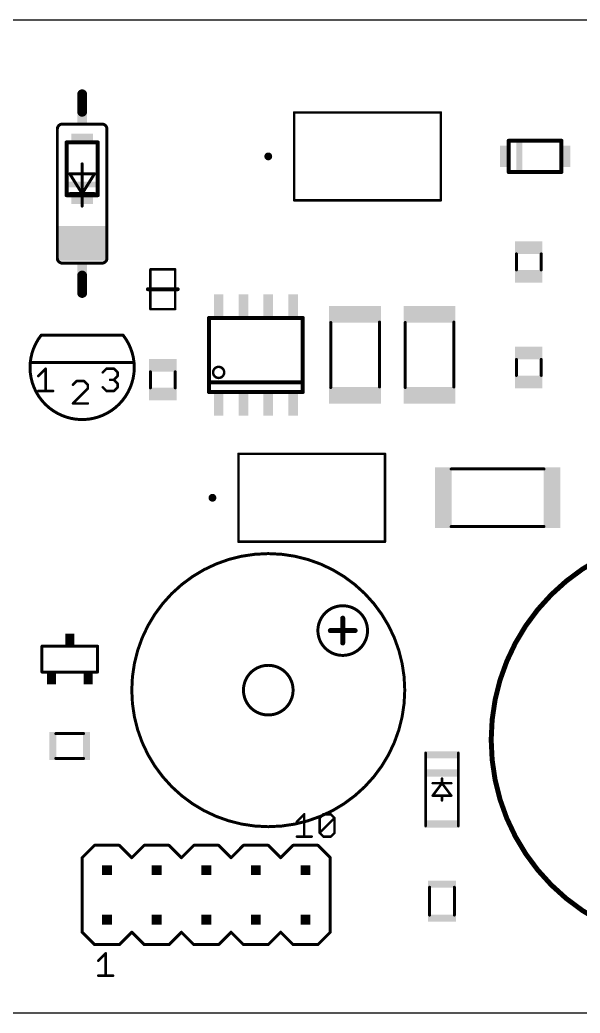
# Model space of a CAD drawing. Extents: x 0 to 105, y 6 to 57.
# Drawn here: x 54 to 82.6, y 6.3 to 57.1 of the extents above; entities that cross this region are included whole.
import ezdxf

# ---------------------------------------------------------------- set-up
doc = ezdxf.new("R2010")
doc.units = 0
doc.header["$MEASUREMENT"] = 0
doc.layers.get('0').update_dxf_attribs({"linetype": 'CONTINUOUS'})
for name, color, linetype in [('20', 53, 'CONTINUOUS'), ('21', 253, 'CONTINUOUS'), ('51', 253, 'CONTINUOUS')]:
    doc.layers.add(name, color=color, linetype=linetype)

# ---------------------------------------------------------------- blocks, each defined once
blk = doc.blocks.new('RECT')
blk.add_solid([(-0.5, -0.5), (0.5, -0.5), (-0.5, 0.5), (0.5, 0.5)])

msp = doc.modelspace()

# ---------------------------------------------------------------- linework, layer by layer
at = {"layer": '20'}
for p, q in [((0, 57.15), (104.775, 57.15)), ((104.755, 6.3375), (0, 6.3375))]:
    msp.add_line(p, q, dxfattribs=at)
at = {"layer": '21'}
for points, const_width in [([(68.005, 52.4468, 1), (68.005, 52.3832)], 0.0635), ([(75.505, 52.3832, 1), (75.505, 52.4468)], 0.0635), ([(56.134, 51.816, 0.4142), (55.88, 51.562)], 0.1524), ([(56.134, 51.8541, 1), (56.134, 51.7779)], 0.0762), ([(56.134, 51.7779, 1), (56.134, 51.8541)], 0.0762), ([(58.42, 51.562, 0.4142), (58.166, 51.816)], 0.1524), ([(58.166, 51.8541, 1), (58.166, 51.7779)], 0.0762), ([(58.166, 51.7779, 1), (58.166, 51.8541)], 0.0762), ([(55.9181, 51.562, 1), (55.8419, 51.562)], 0.0762), ([(55.8419, 51.562, 1), (55.9181, 51.562)], 0.0762), ([(58.4581, 51.562, 1), (58.3819, 51.562)], 0.0762), ([(58.3819, 51.562, 1), (58.4581, 51.562)], 0.0762), ([(79.4775, 51.0158, 1), (79.4775, 50.9142)], 0.1016), ([(81.1775, 50.9142, 1), (81.1775, 51.0158)], 0.1016), ([(56.4008, 50.38, 1), (56.2992, 50.38)], 0.1016), ([(58.0008, 50.38, 1), (57.8992, 50.38)], 0.1016), ([(66.675, 50.065, 1), (66.675, 50.265, 1), (66.675, 50.065)], 0.2), ([(57.1881, 49.784, 1), (57.1119, 49.784)], 0.0762), ([(56.515, 49.3141, 1), (56.515, 49.2379)], 0.0762), ([(56.5473, 49.2962, 1), (56.4827, 49.2558)], 0.0762), ([(57.8173, 49.2558, 1), (57.7527, 49.2962)], 0.0762), ([(57.785, 49.2379, 1), (57.785, 49.3141)], 0.0762), ([(79.4775, 49.4158, 1), (79.4775, 49.3142)], 0.1016), ([(81.1775, 49.3142, 1), (81.1775, 49.4158)], 0.1016), ([(56.2992, 48.68, 1), (56.4008, 48.68)], 0.1016), ([(56.515, 48.2981, 1), (56.515, 48.2219)], 0.0762), ([(57.1881, 48.26, 1), (57.1119, 48.26)], 0.0762), ([(57.15, 48.2981, 1), (57.15, 48.2219)], 0.0762), ([(57.1177, 48.2802, 1), (57.1823, 48.2398)], 0.0762), ([(57.1119, 48.26, 1), (57.1881, 48.26)], 0.0762), ([(57.1177, 48.2398, 1), (57.1823, 48.2802)], 0.0762), ([(57.15, 48.2219, 1), (57.15, 48.2981)], 0.0762), ([(57.785, 48.2219, 1), (57.785, 48.2981)], 0.0762), ([(57.8992, 48.68, 1), (58.0008, 48.68)], 0.1016), ([(68.005, 47.9468, 1), (68.005, 47.8832)], 0.0635), ([(75.505, 47.8832, 1), (75.505, 47.9468)], 0.0635), ([(57.1119, 47.625, 1), (57.1881, 47.625)], 0.0762), ([(55.88, 44.958, 0.4142), (56.134, 44.704)], 0.1524), ([(55.9181, 44.958, 1), (55.8419, 44.958)], 0.0762), ([(55.8419, 44.958, 1), (55.9181, 44.958)], 0.0762), ([(56.134, 44.7421, 1), (56.134, 44.6659)], 0.0762), ([(56.134, 44.6659, 1), (56.134, 44.7421)], 0.0762), ([(58.166, 44.704, 0.4142), (58.42, 44.958)], 0.1524), ([(58.166, 44.7421, 1), (58.166, 44.6659)], 0.0762), ([(58.166, 44.6659, 1), (58.166, 44.7421)], 0.0762), ([(58.4581, 44.958, 1), (58.3819, 44.958)], 0.0762), ([(58.3819, 44.958, 1), (58.4581, 44.958)], 0.0762), ([(60.5155, 43.4213, 1), (60.5155, 43.3197)], 0.1016), ([(62.0395, 43.3197, 1), (62.0395, 43.4213)], 0.1016), ([(55.055, 41.021, 0.5267), (56.3632, 36.8216)], 0.1524), ([(55.055, 41.0591, 1), (55.055, 40.9829)], 0.0762), ([(55.0849, 40.9974, 1), (55.0251, 41.0446)], 0.0762), ([(57.9363, 36.8215, 0.5267), (59.2446, 41.021)], 0.1524), ([(59.2745, 41.0446, 1), (59.2147, 40.9974)], 0.0762), ([(59.245, 40.9829, 1), (59.245, 41.0591)], 0.0762), ([(69.9131, 41.032, 1), (69.8369, 41.032)], 0.0762), ([(72.4031, 41.021, 1), (72.3269, 41.021)], 0.0762), ([(73.7231, 41.032, 1), (73.6469, 41.032)], 0.0762), ([(76.2131, 41.021, 1), (76.1369, 41.021)], 0.0762), ([(54.495, 39.6621, 1), (54.495, 39.5859)], 0.0762), ([(54.896, 39.5859, 1), (54.896, 39.6621)], 0.0762), ([(56.864, 39.6621, 1), (56.864, 39.5859)], 0.0762), ([(57.436, 39.5859, 1), (57.436, 39.6621)], 0.0762), ([(59.404, 39.6621, 1), (59.404, 39.5859)], 0.0762), ([(59.805, 39.5859, 1), (59.805, 39.6621)], 0.0762), ([(64.135, 38.832, 1), (64.135, 39.4, 1), (64.135, 38.832)], 0.127), ([(69.8369, 38.978, 1), (69.9131, 38.978)], 0.0762), ([(72.3269, 39.003, 1), (72.4031, 39.003)], 0.0762), ([(73.6469, 38.978, 1), (73.7231, 38.978)], 0.0762), ([(76.1369, 39.003, 1), (76.2131, 39.003)], 0.0762), ([(56.352, 36.7852, 1), (56.3744, 36.858)], 0.0762), ([(57.9251, 36.8579, 1), (57.9475, 36.7851)], 0.0762), ([(65.1475, 34.9843, 1), (65.1475, 34.9207)], 0.0635), ([(72.6475, 34.9207, 1), (72.6475, 34.9843)], 0.0635), ([(63.8175, 32.6025, 1), (63.8175, 32.8025, 1), (63.8175, 32.6025)], 0.2), ([(65.1475, 30.4842, 1), (65.1475, 30.4208)], 0.0635), ([(72.6475, 30.4208, 1), (72.6475, 30.4842)], 0.0635), ([(88.5825, 9.82, 1), (88.5825, 30.82, 1), (88.5825, 9.82)], 0.254), ([(66.675, 15.875, 1), (66.675, 29.845, 1), (66.675, 15.875)], 0.1524), ([(70.485, 24.638, 1), (70.485, 27.178, 1), (70.485, 24.638)], 0.1524), ([(70.5485, 26.543, 1), (70.4215, 26.543)], 0.127), ([(69.85, 25.9715, 1), (69.85, 25.8445)], 0.127), ([(71.12, 25.8445, 1), (71.12, 25.9715)], 0.127), ([(70.4215, 25.273, 1), (70.5485, 25.273)], 0.127), ([(66.675, 21.59, 1), (66.675, 24.13, 1), (66.675, 21.59)], 0.1524), ([(75.5968, 18.3413, 1), (75.5332, 18.3413)], 0.0635), ([(75.0887, 18.1292, 1), (75.0887, 18.0658)], 0.0635), ([(75.5332, 18.0975, 1), (75.5968, 18.0975)], 0.0635), ([(75.5904, 18.1166, 1), (75.5396, 18.0784)], 0.0635), ([(75.565, 18.1292, 1), (75.565, 18.0658)], 0.0635), ([(75.5904, 18.0784, 1), (75.5396, 18.1166)], 0.0635), ([(75.565, 18.0658, 1), (75.565, 18.1292)], 0.0635), ([(76.0413, 18.0658, 1), (76.0413, 18.1292)], 0.0635), ([(75.0887, 17.4943, 1), (75.0887, 17.4308)], 0.0635), ([(75.0633, 17.4816, 1), (75.1141, 17.4434)], 0.0635), ([(75.5968, 17.4625, 1), (75.5332, 17.4625)], 0.0635), ([(75.565, 17.4943, 1), (75.565, 17.4308)], 0.0635), ([(75.565, 17.4308, 1), (75.565, 17.4943)], 0.0635), ([(76.0159, 17.4434, 1), (76.0667, 17.4816)], 0.0635), ([(76.0413, 17.4308, 1), (76.0413, 17.4943)], 0.0635), ([(75.5332, 17.2187, 1), (75.5968, 17.2187)], 0.0635), ([(68.5486, 16.511, 1), (68.4851, 16.511)], 0.0635), ([(68.5393, 16.4885, 1), (68.4944, 16.5334)], 0.0635), ([(69.3366, 16.3203, 1), (69.2731, 16.3203)], 0.0635), ([(69.2824, 16.3428, 1), (69.3273, 16.2979)], 0.0635), ([(69.4956, 16.5427, 1), (69.4956, 16.4792)], 0.0635), ([(69.518, 16.4885, 1), (69.4731, 16.5334)], 0.0635), ([(69.8993, 16.5334, 1), (69.8544, 16.4885)], 0.0635), ([(69.8769, 16.4792, 1), (69.8769, 16.5427)], 0.0635), ([(70.0993, 16.3203, 1), (70.0358, 16.3203)], 0.0635), ([(70.09, 16.2979, 1), (70.0451, 16.3428)], 0.0635), ([(70.0451, 16.2979, 1), (70.09, 16.3428)], 0.0635), ([(68.113, 16.1521, 1), (68.158, 16.1072)], 0.0635), ([(68.1355, 15.3988, 1), (68.1355, 15.3353)], 0.0635), ([(68.4851, 15.367, 1), (68.5486, 15.367)], 0.0635), ([(68.8982, 15.3353, 1), (68.8982, 15.3988)], 0.0635), ([(69.3273, 15.5801, 1), (69.2824, 15.5352)], 0.0635), ([(69.2824, 15.5801, 1), (69.3273, 15.5352)], 0.0635), ([(69.2731, 15.5577, 1), (69.3366, 15.5577)], 0.0635), ([(69.4956, 15.3988, 1), (69.4956, 15.3353)], 0.0635), ([(69.4731, 15.3445, 1), (69.518, 15.3895)], 0.0635), ([(69.8544, 15.3895, 1), (69.8993, 15.3445)], 0.0635), ([(69.8769, 15.3353, 1), (69.8769, 15.3988)], 0.0635), ([(70.0358, 15.5577, 1), (70.0993, 15.5577)], 0.0635), ([(70.09, 15.5352, 1), (70.0451, 15.5801)], 0.0635), ([(57.785, 14.9606, 1), (57.785, 14.8844)], 0.0762), ([(57.8119, 14.8956, 1), (57.7581, 14.9494)], 0.0762), ([(59.0819, 14.9494, 1), (59.0281, 14.8956)], 0.0762), ([(59.055, 14.8844, 1), (59.055, 14.9606)], 0.0762), ([(60.325, 14.9606, 1), (60.325, 14.8844)], 0.0762), ([(60.3519, 14.8956, 1), (60.2981, 14.9494)], 0.0762), ([(61.6219, 14.9494, 1), (61.5681, 14.8956)], 0.0762), ([(61.595, 14.8844, 1), (61.595, 14.9606)], 0.0762), ([(62.865, 14.9606, 1), (62.865, 14.8844)], 0.0762), ([(62.8919, 14.8956, 1), (62.8381, 14.9494)], 0.0762), ([(64.1619, 14.9494, 1), (64.1081, 14.8956)], 0.0762), ([(64.135, 14.8844, 1), (64.135, 14.9606)], 0.0762), ([(65.405, 14.9606, 1), (65.405, 14.8844)], 0.0762), ([(65.4319, 14.8956, 1), (65.3781, 14.9494)], 0.0762), ([(66.7019, 14.9494, 1), (66.6481, 14.8956)], 0.0762), ([(66.675, 14.8844, 1), (66.675, 14.9606)], 0.0762), ([(67.945, 14.9606, 1), (67.945, 14.8844)], 0.0762), ([(67.9719, 14.8956, 1), (67.9181, 14.9494)], 0.0762), ([(69.2419, 14.9494, 1), (69.1881, 14.8956)], 0.0762), ([(69.215, 14.8844, 1), (69.215, 14.9606)], 0.0762), ([(57.1881, 14.2875, 1), (57.1119, 14.2875)], 0.0762), ([(57.1231, 14.3144, 1), (57.1769, 14.2606)], 0.0762), ([(59.6631, 14.3144, 1), (59.7169, 14.2606)], 0.0762), ([(59.6631, 14.2606, 1), (59.7169, 14.3144)], 0.0762), ([(62.2031, 14.3144, 1), (62.2569, 14.2606)], 0.0762), ([(62.2031, 14.2606, 1), (62.2569, 14.3144)], 0.0762), ([(64.7431, 14.3144, 1), (64.7969, 14.2606)], 0.0762), ([(64.7431, 14.2606, 1), (64.7969, 14.3144)], 0.0762), ([(67.2831, 14.3144, 1), (67.3369, 14.2606)], 0.0762), ([(67.2831, 14.2606, 1), (67.3369, 14.3144)], 0.0762), ([(69.8881, 14.2875, 1), (69.8119, 14.2875)], 0.0762), ([(69.8231, 14.2606, 1), (69.8769, 14.3144)], 0.0762), ([(57.1119, 10.4775, 1), (57.1881, 10.4775)], 0.0762), ([(57.1769, 10.5044, 1), (57.1231, 10.4506)], 0.0762), ([(59.7169, 10.5044, 1), (59.6631, 10.4506)], 0.0762), ([(59.7169, 10.4506, 1), (59.6631, 10.5044)], 0.0762), ([(62.2569, 10.5044, 1), (62.2031, 10.4506)], 0.0762), ([(62.2569, 10.4506, 1), (62.2031, 10.5044)], 0.0762), ([(64.7969, 10.5044, 1), (64.7431, 10.4506)], 0.0762), ([(64.7969, 10.4506, 1), (64.7431, 10.5044)], 0.0762), ([(67.3369, 10.5044, 1), (67.2831, 10.4506)], 0.0762), ([(67.3369, 10.4506, 1), (67.2831, 10.5044)], 0.0762), ([(69.8119, 10.4775, 1), (69.8881, 10.4775)], 0.0762), ([(69.8769, 10.4506, 1), (69.8231, 10.5044)], 0.0762), ([(57.785, 9.8806, 1), (57.785, 9.8044)], 0.0762), ([(57.7581, 9.8156, 1), (57.8119, 9.8694)], 0.0762), ([(59.0281, 9.8694, 1), (59.0819, 9.8156)], 0.0762), ([(59.055, 9.8044, 1), (59.055, 9.8806)], 0.0762), ([(60.325, 9.8806, 1), (60.325, 9.8044)], 0.0762), ([(60.2981, 9.8156, 1), (60.3519, 9.8694)], 0.0762), ([(61.5681, 9.8694, 1), (61.6219, 9.8156)], 0.0762), ([(61.595, 9.8044, 1), (61.595, 9.8806)], 0.0762), ([(62.865, 9.8806, 1), (62.865, 9.8044)], 0.0762), ([(62.8381, 9.8156, 1), (62.8919, 9.8694)], 0.0762), ([(64.1081, 9.8694, 1), (64.1619, 9.8156)], 0.0762), ([(64.135, 9.8044, 1), (64.135, 9.8806)], 0.0762), ([(65.405, 9.8806, 1), (65.405, 9.8044)], 0.0762), ([(65.3781, 9.8156, 1), (65.4319, 9.8694)], 0.0762), ([(66.6481, 9.8694, 1), (66.7019, 9.8156)], 0.0762), ([(66.675, 9.8044, 1), (66.675, 9.8806)], 0.0762), ([(67.945, 9.8806, 1), (67.945, 9.8044)], 0.0762), ([(67.9181, 9.8156, 1), (67.9719, 9.8694)], 0.0762), ([(69.1881, 9.8694, 1), (69.2419, 9.8156)], 0.0762), ([(69.215, 9.8044, 1), (69.215, 9.8806)], 0.0762), ([(58.3886, 9.399, 1), (58.3251, 9.399)], 0.0635), ([(58.3793, 9.3765, 1), (58.3344, 9.4214)], 0.0635), ([(57.953, 9.0401, 1), (57.998, 8.9952)], 0.0635), ([(57.9755, 8.2868, 1), (57.9755, 8.2233)], 0.0635), ([(58.3251, 8.255, 1), (58.3886, 8.255)], 0.0635), ([(58.7382, 8.2233, 1), (58.7382, 8.2868)], 0.0635)]:
    msp.add_lwpolyline(points, format="xyb", dxfattribs=dict(at, const_width=const_width))
for points, const_width in [([(68.005, 52.415), (75.505, 52.415)], 0.127), ([(58.166, 51.816), (56.134, 51.816)], 0.1524), ([(55.88, 44.958), (55.88, 51.562)], 0.1524), ([(58.42, 44.958), (58.42, 51.562)], 0.1524), ([(79.4775, 50.965), (81.1775, 50.965)], 0.2032), ([(56.35, 48.68), (56.35, 50.38)], 0.2032), ([(57.95, 50.38), (57.95, 48.68)], 0.2032), ([(57.15, 48.26), (57.15, 49.784)], 0.1524), ([(56.515, 49.276), (57.785, 49.276)], 0.1524), ([(57.15, 48.26), (56.515, 49.276)], 0.1524), ([(57.785, 49.276), (57.15, 48.26)], 0.1524), ([(81.1775, 49.365), (79.4775, 49.365)], 0.2032), ([(56.515, 48.26), (57.15, 48.26)], 0.1524), ([(57.15, 47.625), (57.15, 48.26)], 0.1524), ([(57.15, 48.26), (57.785, 48.26)], 0.1524), ([(68.005, 47.915), (75.505, 47.915)], 0.127), ([(56.134, 44.704), (58.166, 44.704)], 0.1524), ([(60.5155, 43.3705), (62.0395, 43.3705)], 0.2032), ([(59.245, 41.021), (55.055, 41.021)], 0.1524), ([(69.875, 38.978), (69.875, 41.032)], 0.1524), ([(72.365, 39.003), (72.365, 41.021)], 0.1524), ([(73.685, 38.978), (73.685, 41.032)], 0.1524), ([(76.175, 39.003), (76.175, 41.021)], 0.1524), ([(54.896, 39.624), (54.495, 39.624)], 0.1524), ([(57.436, 39.624), (56.864, 39.624)], 0.1524), ([(59.805, 39.624), (59.404, 39.624)], 0.1524), ([(65.1475, 34.9525), (72.6475, 34.9525)], 0.127), ([(65.1475, 30.4525), (72.6475, 30.4525)], 0.127), ([(70.485, 26.543), (70.485, 25.273)], 0.254), ([(69.85, 25.908), (71.12, 25.908)], 0.254), ([(75.565, 18.0975), (75.565, 18.3413)], 0.127), ([(75.565, 18.0975), (75.0887, 17.4625)], 0.127), ([(75.565, 18.0975), (75.0887, 18.0975)], 0.127), ([(76.0413, 17.4625), (75.565, 18.0975)], 0.127), ([(75.565, 18.0975), (76.0413, 18.0975)], 0.127), ([(75.0887, 17.4625), (75.565, 17.4625)], 0.127), ([(75.565, 17.4625), (76.0413, 17.4625)], 0.127), ([(75.565, 17.4625), (75.565, 17.2187)], 0.127), ([(68.1355, 16.1297), (68.5168, 16.511)], 0.127), ([(68.5168, 16.511), (68.5168, 15.367)], 0.127), ([(69.3049, 16.3203), (69.4956, 16.511)], 0.127), ([(69.3049, 15.5577), (69.3049, 16.3203)], 0.127), ([(69.3049, 15.5577), (70.0675, 16.3203)], 0.127), ([(69.4956, 16.511), (69.8769, 16.511)], 0.127), ([(69.8769, 16.511), (70.0675, 16.3203)], 0.127), ([(70.0675, 16.3203), (70.0675, 15.5577)], 0.127), ([(68.1355, 15.367), (68.8982, 15.367)], 0.127), ([(69.4956, 15.367), (69.3049, 15.5577)], 0.127), ([(69.8769, 15.367), (69.4956, 15.367)], 0.127), ([(70.0675, 15.5577), (69.8769, 15.367)], 0.127), ([(57.785, 14.9225), (57.15, 14.2875)], 0.1524), ([(57.785, 14.9225), (59.055, 14.9225)], 0.1524), ([(59.055, 14.9225), (59.69, 14.2875)], 0.1524), ([(59.69, 14.2875), (60.325, 14.9225)], 0.1524), ([(60.325, 14.9225), (61.595, 14.9225)], 0.1524), ([(61.595, 14.9225), (62.23, 14.2875)], 0.1524), ([(62.23, 14.2875), (62.865, 14.9225)], 0.1524), ([(62.865, 14.9225), (64.135, 14.9225)], 0.1524), ([(64.135, 14.9225), (64.77, 14.2875)], 0.1524), ([(65.405, 14.9225), (64.77, 14.2875)], 0.1524), ([(65.405, 14.9225), (66.675, 14.9225)], 0.1524), ([(66.675, 14.9225), (67.31, 14.2875)], 0.1524), ([(67.31, 14.2875), (67.945, 14.9225)], 0.1524), ([(67.945, 14.9225), (69.215, 14.9225)], 0.1524), ([(69.215, 14.9225), (69.85, 14.2875)], 0.1524), ([(57.15, 14.2875), (57.15, 10.4775)], 0.1524), ([(69.85, 14.2875), (69.85, 10.4775)], 0.1524), ([(57.15, 10.4775), (57.785, 9.8425)], 0.1524), ([(59.69, 10.4775), (59.055, 9.8425)], 0.1524), ([(60.325, 9.8425), (59.69, 10.4775)], 0.1524), ([(62.23, 10.4775), (61.595, 9.8425)], 0.1524), ([(62.865, 9.8425), (62.23, 10.4775)], 0.1524), ([(64.77, 10.4775), (64.135, 9.8425)], 0.1524), ([(64.77, 10.4775), (65.405, 9.8425)], 0.1524), ([(67.31, 10.4775), (66.675, 9.8425)], 0.1524), ([(67.945, 9.8425), (67.31, 10.4775)], 0.1524), ([(69.85, 10.4775), (69.215, 9.8425)], 0.1524), ([(59.055, 9.8425), (57.785, 9.8425)], 0.1524), ([(61.595, 9.8425), (60.325, 9.8425)], 0.1524), ([(64.135, 9.8425), (62.865, 9.8425)], 0.1524), ([(66.675, 9.8425), (65.405, 9.8425)], 0.1524), ([(69.215, 9.8425), (67.945, 9.8425)], 0.1524), ([(57.9755, 9.0176), (58.3568, 9.399)], 0.127), ([(58.3568, 9.399), (58.3568, 8.255)], 0.127), ([(57.9755, 8.255), (58.7382, 8.255)], 0.127)]:
    msp.add_lwpolyline(points, dxfattribs=dict(at, const_width=const_width))
at = {"layer": '51'}
for points, const_width in [([(57.15, 53.34), (57.15, 52.451)], 0.508), ([(75.505, 52.415), (68.005, 52.415)], 0.127), ([(68.005, 47.915), (68.005, 52.415)], 0.127), ([(75.505, 47.915), (75.505, 52.415)], 0.127), ([(56.35, 48.18), (56.35, 50.88)], 0.2032), ([(56.35, 50.88), (57.95, 50.88)], 0.2032), ([(57.95, 50.88), (57.95, 48.18)], 0.2032), ([(78.9775, 50.965), (81.6775, 50.965)], 0.2032), ([(78.9775, 49.365), (78.9775, 50.965)], 0.2032), ([(81.6775, 50.965), (81.6775, 49.365)], 0.2032), ([(81.6775, 49.365), (78.9775, 49.365)], 0.2032), ([(57.95, 48.18), (56.35, 48.18)], 0.2032), ([(75.505, 47.915), (68.005, 47.915)], 0.127), ([(79.375, 44.3575), (79.375, 45.1775)], 0.1524), ([(80.645, 44.3575), (80.645, 45.1775)], 0.1524), ([(57.15, 43.18), (57.15, 44.069)], 0.508), ([(60.6425, 42.3545), (60.6425, 44.3865)], 0.127), ([(60.6425, 44.3865), (61.9125, 44.3865)], 0.127), ([(61.9125, 44.3865), (61.9125, 42.3545)], 0.127), ([(61.9125, 42.3545), (60.6425, 42.3545)], 0.127), ([(63.64, 38.605), (63.64, 41.905)], 0.2032), ([(63.64, 41.905), (68.44, 41.905)], 0.2032), ([(68.44, 41.905), (68.44, 38.605)], 0.2032), ([(69.875, 38.343), (69.875, 41.667)], 0.1524), ([(72.365, 38.368), (72.365, 41.692)], 0.1524), ([(73.685, 38.343), (73.685, 41.667)], 0.1524), ([(76.175, 38.368), (76.175, 41.692)], 0.1524), ([(56.864, 39.624), (54.896, 39.624)], 0.1524), ([(59.404, 39.624), (57.436, 39.624)], 0.1524), ([(79.375, 38.96), (79.375, 39.78)], 0.1524), ([(80.645, 38.96), (80.645, 39.78)], 0.1524), ([(54.9011, 38.9261), (55.2824, 39.3075)], 0.127), ([(55.2824, 39.3075), (55.2824, 38.1635)], 0.127), ([(58.2031, 39.1168), (58.3938, 39.3075)], 0.127), ([(58.3938, 39.3075), (58.7751, 39.3075)], 0.127), ([(58.7751, 39.3075), (58.9658, 39.1168)], 0.127), ([(58.9658, 39.1168), (58.9658, 38.9261)], 0.127), ([(60.6425, 39.145), (60.6425, 38.325)], 0.1524), ([(61.9125, 39.145), (61.9125, 38.325)], 0.1524), ([(56.8698, 38.6725), (56.6791, 38.4818)], 0.127), ([(57.2511, 38.6725), (56.8698, 38.6725)], 0.127), ([(57.4418, 38.4818), (57.2511, 38.6725)], 0.127), ([(58.7751, 38.7355), (58.5844, 38.7355)], 0.127), ([(58.9658, 38.9261), (58.7751, 38.7355)], 0.127), ([(58.7751, 38.7355), (58.9658, 38.5448)], 0.127), ([(63.64, 38.105), (63.64, 38.605)], 0.2032), ([(68.44, 38.605), (63.64, 38.605)], 0.2032), ([(68.44, 38.605), (68.44, 38.105)], 0.2032), ([(54.9011, 38.1635), (55.6638, 38.1635)], 0.127), ([(56.6791, 37.5285), (57.4418, 38.2912)], 0.127), ([(57.4418, 38.2912), (57.4418, 38.4818)], 0.127), ([(58.3938, 38.1635), (58.2031, 38.3542)], 0.127), ([(58.7751, 38.1635), (58.3938, 38.1635)], 0.127), ([(58.9658, 38.3542), (58.7751, 38.1635)], 0.127), ([(58.9658, 38.5448), (58.9658, 38.3542)], 0.127), ([(68.44, 38.105), (63.64, 38.105)], 0.2032), ([(57.4418, 37.5285), (56.6791, 37.5285)], 0.127), ([(72.6475, 34.9525), (65.1475, 34.9525)], 0.127), ([(65.1475, 30.4525), (65.1475, 34.9525)], 0.127), ([(72.6475, 30.4525), (72.6475, 34.9525)], 0.127), ([(80.7845, 34.1755), (76.0355, 34.1755)], 0.1524), ([(80.7845, 31.2295), (76.0355, 31.2295)], 0.1524), ([(72.6475, 30.4525), (65.1475, 30.4525)], 0.127), ([(55.0926, 23.7871), (55.0926, 25.1079)], 0.1524), ([(55.0926, 25.1079), (57.9374, 25.1079)], 0.1524), ([(57.9374, 25.1079), (57.9374, 23.7871)], 0.1524), ([(57.9374, 23.7871), (55.0926, 23.7871)], 0.1524), ([(55.8038, 20.6375), (57.2262, 20.6375)], 0.1524), ([(55.8038, 19.3675), (57.2262, 19.3675)], 0.1524), ([(74.73, 19.6525), (74.73, 15.9075)], 0.127), ([(76.4, 19.6525), (76.4, 15.9075)], 0.127), ([(74.93, 12.7762), (74.93, 11.3538)], 0.1524), ([(76.2, 12.7762), (76.2, 11.3538)], 0.1524)]:
    msp.add_lwpolyline(points, dxfattribs=dict(at, const_width=const_width))
for points, const_width in [([(57.277, 53.34, 1), (57.023, 53.34)], 0.254), ([(57.023, 52.451, 1), (57.277, 52.451)], 0.254), ([(68.005, 52.4468, 1), (68.005, 52.3832)], 0.0635), ([(68.0368, 52.415, 1), (67.9733, 52.415)], 0.0635), ([(75.5368, 52.415, 1), (75.4733, 52.415)], 0.0635), ([(75.505, 52.3832, 1), (75.505, 52.4468)], 0.0635), ([(56.4008, 50.88, 1), (56.2992, 50.88)], 0.1016), ([(56.35, 50.9308, 1), (56.35, 50.8292)], 0.1016), ([(58.0008, 50.88, 1), (57.8992, 50.88)], 0.1016), ([(57.95, 50.8292, 1), (57.95, 50.9308)], 0.1016), ([(78.9775, 51.0158, 1), (78.9775, 50.9142)], 0.1016), ([(79.0283, 50.965, 1), (78.9267, 50.965)], 0.1016), ([(81.7283, 50.965, 1), (81.6267, 50.965)], 0.1016), ([(81.6775, 50.9142, 1), (81.6775, 51.0158)], 0.1016), ([(66.675, 50.065, 1), (66.675, 50.265, 1), (66.675, 50.065)], 0.2), ([(78.9775, 49.4158, 1), (78.9775, 49.3142)], 0.1016), ([(78.9267, 49.365, 1), (79.0283, 49.365)], 0.1016), ([(81.6267, 49.365, 1), (81.7283, 49.365)], 0.1016), ([(81.6775, 49.3142, 1), (81.6775, 49.4158)], 0.1016), ([(56.35, 48.2308, 1), (56.35, 48.1292)], 0.1016), ([(57.95, 48.1292, 1), (57.95, 48.2308)], 0.1016), ([(56.2992, 48.18, 1), (56.4008, 48.18)], 0.1016), ([(57.8992, 48.18, 1), (58.0008, 48.18)], 0.1016), ([(68.005, 47.9468, 1), (68.005, 47.8832)], 0.0635), ([(67.9733, 47.915, 1), (68.0368, 47.915)], 0.0635), ([(75.4733, 47.915, 1), (75.5368, 47.915)], 0.0635), ([(75.505, 47.8832, 1), (75.505, 47.9468)], 0.0635), ([(79.4131, 45.1775, 1), (79.3369, 45.1775)], 0.0762), ([(80.6831, 45.1775, 1), (80.6069, 45.1775)], 0.0762), ([(57.277, 44.069, 1), (57.023, 44.069)], 0.254), ([(60.6425, 44.4183, 1), (60.6425, 44.3548)], 0.0635), ([(60.6743, 44.3865, 1), (60.6108, 44.3865)], 0.0635), ([(61.9443, 44.3865, 1), (61.8807, 44.3865)], 0.0635), ([(61.9125, 44.3548, 1), (61.9125, 44.4183)], 0.0635), ([(79.3369, 44.3575, 1), (79.4131, 44.3575)], 0.0762), ([(80.6069, 44.3575, 1), (80.6831, 44.3575)], 0.0762), ([(57.023, 43.18, 1), (57.277, 43.18)], 0.254), ([(60.6425, 42.3863, 1), (60.6425, 42.3227)], 0.0635), ([(60.6108, 42.3545, 1), (60.6743, 42.3545)], 0.0635), ([(61.8807, 42.3545, 1), (61.9443, 42.3545)], 0.0635), ([(61.9125, 42.3227, 1), (61.9125, 42.3863)], 0.0635), ([(63.6908, 41.905, 1), (63.5892, 41.905)], 0.1016), ([(63.64, 41.9558, 1), (63.64, 41.8542)], 0.1016), ([(68.4908, 41.905, 1), (68.3892, 41.905)], 0.1016), ([(68.44, 41.8542, 1), (68.44, 41.9558)], 0.1016), ([(69.9131, 41.667, 1), (69.8369, 41.667)], 0.0762), ([(72.4031, 41.692, 1), (72.3269, 41.692)], 0.0762), ([(73.7231, 41.667, 1), (73.6469, 41.667)], 0.0762), ([(76.2131, 41.692, 1), (76.1369, 41.692)], 0.0762), ([(54.896, 39.6621, 1), (54.896, 39.5859)], 0.0762), ([(56.864, 39.5859, 1), (56.864, 39.6621)], 0.0762), ([(57.436, 39.6621, 1), (57.436, 39.5859)], 0.0762), ([(59.404, 39.5859, 1), (59.404, 39.6621)], 0.0762), ([(79.4131, 39.78, 1), (79.3369, 39.78)], 0.0762), ([(80.6831, 39.78, 1), (80.6069, 39.78)], 0.0762), ([(55.3142, 39.3075, 1), (55.2507, 39.3075)], 0.0635), ([(55.3049, 39.285, 1), (55.26, 39.3299)], 0.0635), ([(58.1807, 39.1393, 1), (58.2256, 39.0944)], 0.0635), ([(58.3938, 39.3392, 1), (58.3938, 39.2757)], 0.0635), ([(58.4162, 39.285, 1), (58.3713, 39.3299)], 0.0635), ([(58.7975, 39.3299, 1), (58.7526, 39.285)], 0.0635), ([(58.7751, 39.2757, 1), (58.7751, 39.3392)], 0.0635), ([(58.9975, 39.1168, 1), (58.934, 39.1168)], 0.0635), ([(58.9433, 39.0944, 1), (58.9882, 39.1393)], 0.0635), ([(60.6806, 39.145, 1), (60.6044, 39.145)], 0.0762), ([(61.9506, 39.145, 1), (61.8744, 39.145)], 0.0762), ([(54.8787, 38.9486, 1), (54.9236, 38.9037)], 0.0635), ([(56.8698, 38.7042, 1), (56.8698, 38.6407)], 0.0635), ([(56.8922, 38.65, 1), (56.8473, 38.6949)], 0.0635), ([(57.2735, 38.6949, 1), (57.2286, 38.65)], 0.0635), ([(57.2511, 38.6407, 1), (57.2511, 38.7042)], 0.0635), ([(58.5844, 38.7672, 1), (58.5844, 38.7037)], 0.0635), ([(58.7975, 38.7579, 1), (58.7526, 38.713)], 0.0635), ([(58.7526, 38.7579, 1), (58.7975, 38.713)], 0.0635), ([(58.7751, 38.7037, 1), (58.7751, 38.7672)], 0.0635), ([(58.934, 38.9261, 1), (58.9975, 38.9261)], 0.0635), ([(58.9882, 38.9037, 1), (58.9433, 38.9486)], 0.0635), ([(63.6908, 38.605, 1), (63.5892, 38.605)], 0.1016), ([(63.64, 38.6558, 1), (63.64, 38.5542)], 0.1016), ([(63.5892, 38.605, 1), (63.6908, 38.605)], 0.1016), ([(68.4908, 38.605, 1), (68.3892, 38.605)], 0.1016), ([(68.3892, 38.605, 1), (68.4908, 38.605)], 0.1016), ([(68.44, 38.5542, 1), (68.44, 38.6558)], 0.1016), ([(79.3369, 38.96, 1), (79.4131, 38.96)], 0.0762), ([(80.6069, 38.96, 1), (80.6831, 38.96)], 0.0762), ([(54.9011, 38.1953, 1), (54.9011, 38.1317)], 0.0635), ([(55.2507, 38.1635, 1), (55.3142, 38.1635)], 0.0635), ([(55.6638, 38.1317, 1), (55.6638, 38.1953)], 0.0635), ([(56.6567, 38.5043, 1), (56.7016, 38.4594)], 0.0635), ([(57.4735, 38.4818, 1), (57.41, 38.4818)], 0.0635), ([(57.41, 38.2912, 1), (57.4735, 38.2912)], 0.0635), ([(57.4193, 38.4594, 1), (57.4642, 38.5043)], 0.0635), ([(57.4642, 38.2687, 1), (57.4193, 38.3136)], 0.0635), ([(58.2256, 38.3766, 1), (58.1807, 38.3317)], 0.0635), ([(58.3938, 38.1953, 1), (58.3938, 38.1317)], 0.0635), ([(58.3713, 38.141, 1), (58.4162, 38.186)], 0.0635), ([(58.7526, 38.186, 1), (58.7975, 38.141)], 0.0635), ([(58.7751, 38.1317, 1), (58.7751, 38.1953)], 0.0635), ([(58.9975, 38.5448, 1), (58.934, 38.5448)], 0.0635), ([(58.934, 38.3542, 1), (58.9975, 38.3542)], 0.0635), ([(58.9433, 38.5224, 1), (58.9882, 38.5673)], 0.0635), ([(58.9882, 38.3317, 1), (58.9433, 38.3766)], 0.0635), ([(60.6044, 38.325, 1), (60.6806, 38.325)], 0.0762), ([(61.8744, 38.325, 1), (61.9506, 38.325)], 0.0762), ([(63.64, 38.1558, 1), (63.64, 38.0542)], 0.1016), ([(63.5892, 38.105, 1), (63.6908, 38.105)], 0.1016), ([(68.3892, 38.105, 1), (68.4908, 38.105)], 0.1016), ([(68.44, 38.0542, 1), (68.44, 38.1558)], 0.1016), ([(69.8369, 38.343, 1), (69.9131, 38.343)], 0.0762), ([(72.3269, 38.368, 1), (72.4031, 38.368)], 0.0762), ([(73.6469, 38.343, 1), (73.7231, 38.343)], 0.0762), ([(76.1369, 38.368, 1), (76.2131, 38.368)], 0.0762), ([(56.6791, 37.5603, 1), (56.6791, 37.4967)], 0.0635), ([(56.6567, 37.551, 1), (56.7016, 37.506)], 0.0635), ([(57.4418, 37.4967, 1), (57.4418, 37.5603)], 0.0635), ([(56.3637, 36.8215, 0.1508), (57.9363, 36.8215)], 0.1524), ([(56.3749, 36.8579, 1), (56.3525, 36.7851)], 0.0762), ([(57.9475, 36.7851, 1), (57.9251, 36.8579)], 0.0762), ([(65.1475, 34.9843, 1), (65.1475, 34.9207)], 0.0635), ([(65.1793, 34.9525, 1), (65.1158, 34.9525)], 0.0635), ([(72.6793, 34.9525, 1), (72.6158, 34.9525)], 0.0635), ([(72.6475, 34.9207, 1), (72.6475, 34.9843)], 0.0635), ([(76.0355, 34.2136, 1), (76.0355, 34.1374)], 0.0762), ([(80.7845, 34.1374, 1), (80.7845, 34.2136)], 0.0762), ([(63.8175, 32.6025, 1), (63.8175, 32.8025, 1), (63.8175, 32.6025)], 0.2), ([(76.0355, 31.2676, 1), (76.0355, 31.1914)], 0.0762), ([(80.7845, 31.1914, 1), (80.7845, 31.2676)], 0.0762), ([(65.1475, 30.4842, 1), (65.1475, 30.4208)], 0.0635), ([(72.6475, 30.4208, 1), (72.6475, 30.4842)], 0.0635), ([(65.1158, 30.4525, 1), (65.1793, 30.4525)], 0.0635), ([(72.6158, 30.4525, 1), (72.6793, 30.4525)], 0.0635), ([(55.1307, 25.1079, 1), (55.0545, 25.1079)], 0.0762), ([(55.0926, 25.146, 1), (55.0926, 25.0698)], 0.0762), ([(57.9755, 25.1079, 1), (57.8993, 25.1079)], 0.0762), ([(57.9374, 25.0698, 1), (57.9374, 25.146)], 0.0762), ([(55.0926, 23.8252, 1), (55.0926, 23.749)], 0.0762), ([(55.0545, 23.7871, 1), (55.1307, 23.7871)], 0.0762), ([(57.8993, 23.7871, 1), (57.9755, 23.7871)], 0.0762), ([(57.9374, 23.749, 1), (57.9374, 23.8252)], 0.0762), ([(55.8038, 20.6756, 1), (55.8038, 20.5994)], 0.0762), ([(57.2262, 20.5994, 1), (57.2262, 20.6756)], 0.0762), ([(55.8038, 19.4056, 1), (55.8038, 19.3294)], 0.0762), ([(57.2262, 19.3294, 1), (57.2262, 19.4056)], 0.0762), ([(74.7618, 19.6525, 1), (74.6983, 19.6525)], 0.0635), ([(76.4318, 19.6525, 1), (76.3683, 19.6525)], 0.0635), ([(74.6983, 15.9075, 1), (74.7618, 15.9075)], 0.0635), ([(76.3683, 15.9075, 1), (76.4318, 15.9075)], 0.0635), ([(74.9681, 12.7762, 1), (74.8919, 12.7762)], 0.0762), ([(76.2381, 12.7762, 1), (76.1619, 12.7762)], 0.0762), ([(74.8919, 11.3538, 1), (74.9681, 11.3538)], 0.0762), ([(76.1619, 11.3538, 1), (76.2381, 11.3538)], 0.0762)]:
    msp.add_lwpolyline(points, format="xyb", dxfattribs=dict(at, const_width=const_width))

# ---------------------------------------------------------------- block references
at = {"layer": '21', "rotation": 90}
for p, xscale, yscale in [((57.15, 52.1335), 0.635, 0.508), ((57.1375, 48.73), 0.3, 1.575), ((57.15, 45.72), 1.778, 2.54), ((57.15, 44.3865), 0.635, 0.508)]:
    msp.add_blockref('RECT', p, dxfattribs=dict(at, xscale=xscale, yscale=yscale))
at = {"layer": '21', "xscale": 0.3, "yscale": 1.575}
msp.add_blockref('RECT', (79.5275, 50.1775), dxfattribs=at)
at = {"layer": '51'}
for p, xscale, yscale, rotation in [((57.15, 51.1425), 0.375, 1.1, 270), ((81.94, 50.165), 0.375, 1.1, 180), ((57.15, 47.9175), 0.375, 1.1, 90), ((80.0085, 45.4989), 0.65, 1.4, 90), ((80.0085, 44.0257), 0.65, 1.4, 90), ((71.1158, 42.081), 0.8499, 2.65, 90), ((74.9258, 42.081), 0.8499, 2.65, 90), ((80.0085, 40.1014), 0.65, 1.4, 90), ((61.279, 39.4768), 0.65, 1.4, 270), ((80.0085, 38.6282), 0.65, 1.4, 90), ((61.279, 38.0036), 0.65, 1.4, 270), ((71.1158, 37.9408), 0.8499, 2.65, 90), ((74.9258, 37.9408), 0.8499, 2.65, 90), ((75.6354, 32.7019), 0.8499, 3.1001, 180), ((81.198, 32.7019), 0.8499, 3.1001, 180), ((55.6514, 20.0025), 0.3556, 1.4224, 180), ((57.3786, 20.0025), 0.3556, 1.4224, 180), ((75.565, 19.5488), 0.3625, 1.8, 270), ((75.565, 18.6237), 0.3624, 1.8, 270), ((75.565, 16.0113), 0.3625, 1.8, 270), ((75.565, 12.9286), 0.3556, 1.4224, 90), ((75.565, 11.2014), 0.3556, 1.4224, 90)]:
    msp.add_blockref('RECT', p, dxfattribs=dict(at, xscale=xscale, yscale=yscale, rotation=rotation))
for p, xscale, yscale in [((78.715, 50.165), 0.375, 1.1), ((64.135, 42.555), 0.49, 1.1), ((65.405, 42.555), 0.49, 1.1), ((66.675, 42.555), 0.49, 1.1), ((67.945, 42.555), 0.49, 1.1), ((64.135, 37.455), 0.49, 1.1), ((65.405, 37.455), 0.49, 1.1), ((66.675, 37.455), 0.49, 1.1), ((67.945, 37.455), 0.49, 1.1), ((56.515, 25.4508), 0.4572, 0.5842), ((55.5752, 23.4442), 0.4572, 0.5842), ((57.4548, 23.4442), 0.4572, 0.5842), ((58.42, 13.6525), 0.508, 0.508), ((60.96, 13.6525), 0.508, 0.508), ((63.5, 13.6525), 0.508, 0.508), ((66.04, 13.6525), 0.508, 0.508), ((68.58, 13.6525), 0.508, 0.508), ((58.42, 11.1125), 0.508, 0.508), ((60.96, 11.1125), 0.508, 0.508), ((63.5, 11.1125), 0.508, 0.508), ((66.04, 11.1125), 0.508, 0.508), ((68.58, 11.1125), 0.508, 0.508)]:
    msp.add_blockref('RECT', p, dxfattribs=dict(at, xscale=xscale, yscale=yscale))

doc.saveas('drawing.dxf')
